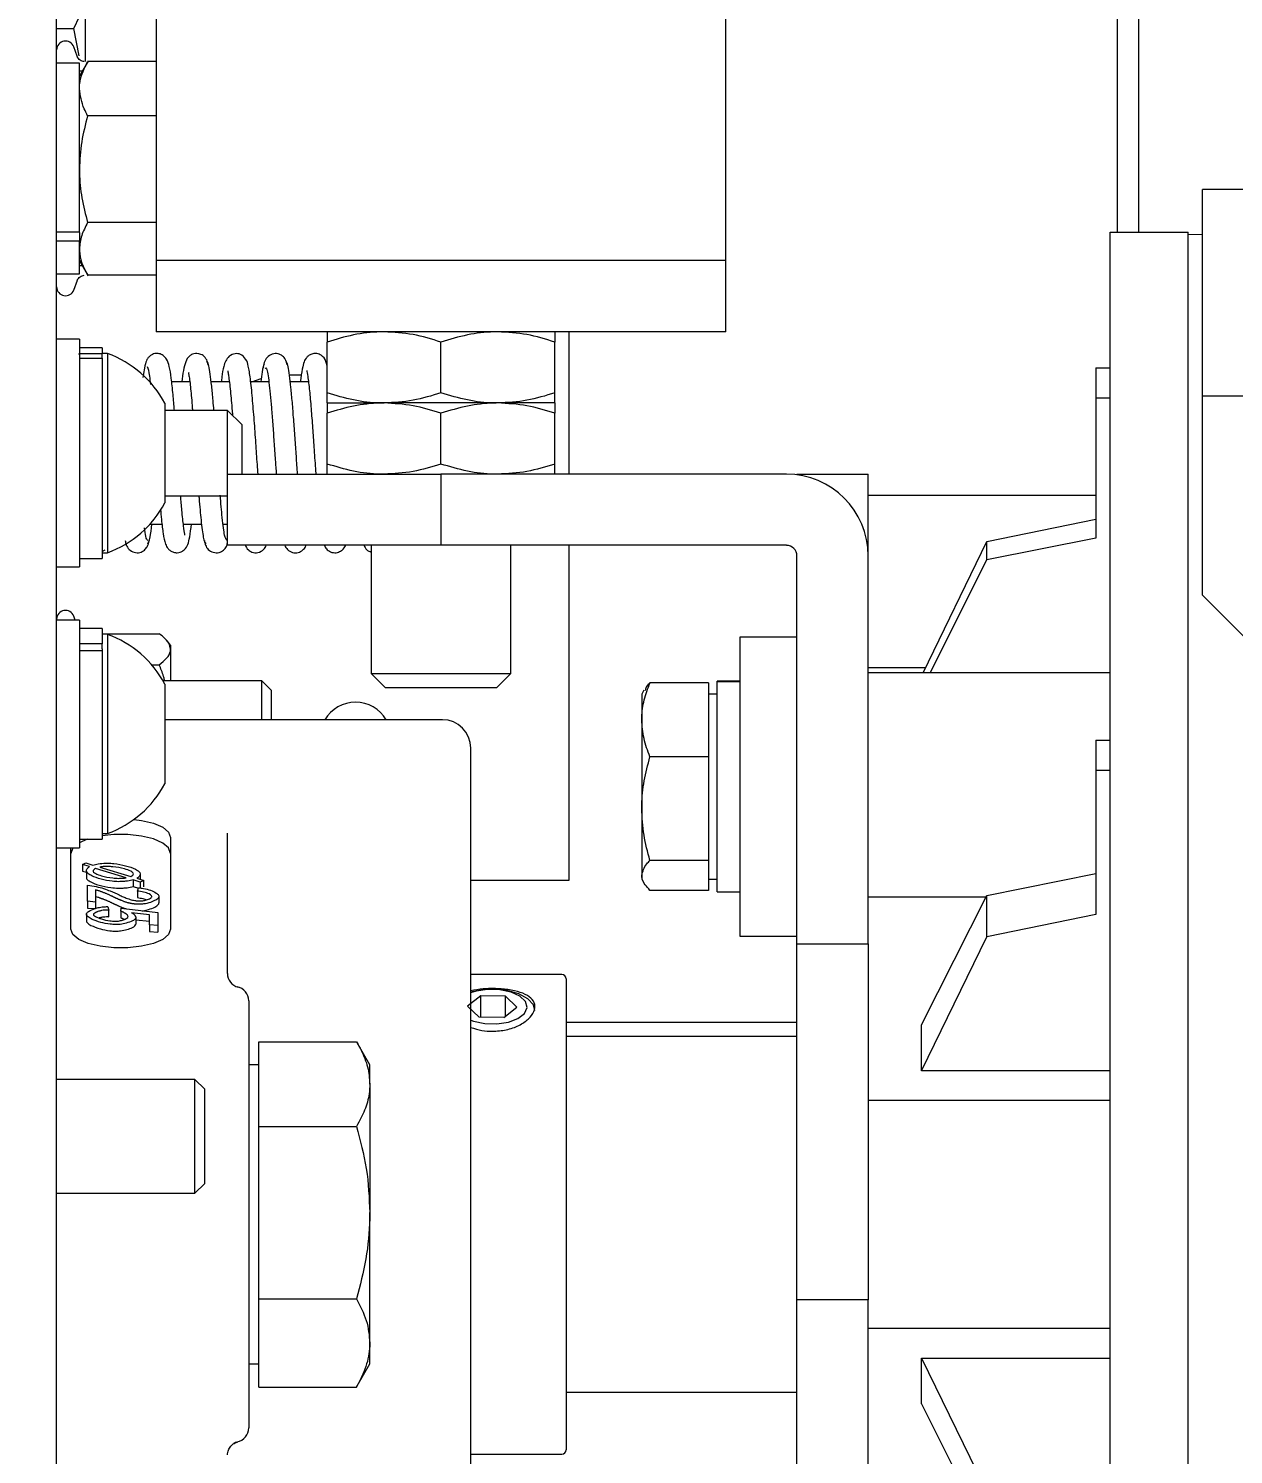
# Model space of a CAD drawing. Header units: inches. Extents: x -605 to 2991212, y -2872845 to 0.
# Drawn here: x 2180756.2 to 2180840.8, y -2629145.8 to -2629045.6 of the extents above; entities that cross this region are included whole.
import ezdxf

# ---------------------------------------------------------------- set-up
doc = ezdxf.new("R2010")
doc.units = ezdxf.units.IN
doc.header["$LTSCALE"] = 600
doc.header["$MEASUREMENT"] = 0
doc.layers.add('DIM', color=251, linetype='Continuous', lineweight=0)
doc.layers.add('PV_STEEL LINE', color=7, linetype='Continuous', lineweight=0)
doc.styles.add('DIM', font='geniso.shx', dxfattribs={"width": 0.85})
doc.dimstyles.new('ST-100', dxfattribs={"dimscale": 100, "dimtxt": 2.5, "dimasz": 2, "dimexe": 0.18, "dimexo": 0.0625, "dimgap": 0.2, "dimtad": 0, "dimdec": 0, "dimzin": 0, "dimdsep": 46, "dimtxsty": 'DIM', "dimblk": 'OPEN90', "dimcen": 0.09, "dimclrd": 256, "dimclrt": 7, "dimadec": 0, "dimazin": 0, "dimtfac": 1, "dimtdec": 0, "dimtofl": 0, "dimtmove": 0, "dimatfit": 3, "dimldrblk": 'OPEN90', "dimfxl": 1, "dimtolj": 1, "dimtzin": 0, "dimlwd": -1, "dimarcsym": 0})

# ---------------------------------------------------------------- blocks, each defined once
blk = doc.blocks.new('*U1330')
at = {"color": 7, "linetype": 'Continuous', "lineweight": 15}
for p, q in [((688609.08, -227653.62), (688609.08, -227674.36)), ((688610.58, -227653.62), (688610.58, -227674.36)), ((688534.58, -228079.88), (688534.58, -227656.58)), ((688541.58, -227656.36), (688541.58, -227676.36)), ((688581.58, -227676.36), (688581.58, -227656.36)), ((688536.58, -227657.28), (688536.58, -227662.38)), ((688534.58, -227660.05), (688535.78, -227660.05)), ((688536.16, -227661.98), (688535.78, -227660.05)), ((688536.02, -227661.99), (688535.78, -227661.34)), ((688536.18, -227662.48), (688534.58, -227662.48)), ((688536.79, -227662.34), (688536.18, -227663.38)), ((688536.18, -227674.36), (688536.18, -227662.48)), ((688541.58, -227662.38), (688536.76, -227662.38)), ((688536.38, -227663.04), (688536.18, -227663.04)), ((688541.58, -227666.18), (688536.76, -227666.18)), ((688615.08, -227685.86), (688615.08, -227671.36)), ((688618.08, -227671.36), (688615.08, -227671.36)), ((688541.58, -227673.69), (688536.76, -227673.69)), ((688536.18, -227674.36), (688534.58, -227674.36)), ((688536.18, -227674.39), (688536.18, -227674.97)), ((688608.58, -227812.36), (688608.58, -227674.36)), ((688608.58, -227674.36), (688614.08, -227674.36)), ((688614.08, -227743.36), (688614.08, -227674.36)), ((688614.08, -227674.53), (688615.08, -227674.5)), ((688534.58, -227674.97), (688536.18, -227674.97)), ((688536.18, -227677.28), (688536.18, -227674.97)), ((688536.18, -227676.38), (688536.79, -227677.42)), ((688536.38, -227676.73), (688536.18, -227676.73)), ((688541.58, -227676.36), (688541.58, -227681.36)), ((688581.58, -227676.36), (688541.58, -227676.36)), ((688581.58, -227681.36), (688581.58, -227676.36)), ((688534.58, -227677.28), (688536.18, -227677.28)), ((688535.78, -227678.43), (688536.04, -227677.72)), ((688541.58, -227677.39), (688536.76, -227677.39)), ((688581.58, -227681.36), (688541.58, -227681.36)), ((688570.58, -227691.36), (688570.58, -227681.36)), ((688536.18, -227681.88), (688534.58, -227681.88)), ((688536.18, -227681.88), (688536.18, -227682.49)), ((688537.78, -227682.48), (688536.18, -227682.48)), ((688536.18, -227682.49), (688536.18, -227697.88)), ((688537.78, -227682.48), (688537.78, -227682.9)), ((688553.58, -227685.65), (688553.58, -227682.08)), ((688561.58, -227685.65), (688561.58, -227682.08)), ((688569.58, -227685.65), (688569.58, -227682.08)), ((688536.18, -227682.93), (688536.12, -227682.92)), ((688537.78, -227682.9), (688536.18, -227682.9)), ((688536.18, -227683.21), (688537.78, -227683.21)), ((688538.16, -227682.88), (688537.78, -227682.88)), ((688537.78, -227683.21), (688537.78, -227682.9)), ((688537.78, -227683.21), (688537.78, -227697.28)), ((688538.16, -227682.88), (688538.16, -227694.52)), ((688540.8, -227683.63), (688540.63, -227684.57)), ((688548.29, -227684.88), (688548.95, -227684.63)), ((688550.93, -227684.38), (688551.77, -227684.38)), ((688607.58, -227683.89), (688607.58, -227686.01)), ((688607.58, -227683.89), (688608.58, -227683.89)), ((688541.15, -227684.88), (688541.13, -227684.88)), ((688543.93, -227684.88), (688542.66, -227684.88)), ((688546.71, -227684.88), (688545.44, -227684.88)), ((688549.49, -227684.88), (688548.22, -227684.88)), ((688552.27, -227684.88), (688551, -227684.88)), ((688542.18, -227686.38), (688542.18, -227692.2)), ((688553.58, -227686.36), (688557.58, -227686.36)), ((688565.58, -227686.36), (688557.58, -227686.36)), ((688569.58, -227686.36), (688565.58, -227686.36)), ((688608.58, -227686.01), (688607.58, -227686.01)), ((688607.58, -227686.01), (688607.58, -227695.85)), ((688615.08, -227685.86), (688618.08, -227685.86)), ((688615.08, -227699.86), (688615.08, -227685.86)), ((688546.58, -227686.88), (688542.18, -227686.88)), ((688547.58, -227687.88), (688546.58, -227686.88)), ((688546.58, -227691.36), (688546.58, -227686.88)), ((688553.58, -227690.65), (688553.58, -227687.08)), ((688561.58, -227690.65), (688561.58, -227687.08)), ((688569.58, -227690.65), (688569.58, -227687.08)), ((688547.58, -227687.88), (688547.58, -227691.36)), ((688546.58, -227696.36), (688546.58, -227691.36)), ((688546.58, -227691.36), (688561.58, -227691.36)), ((688561.58, -227691.36), (688561.58, -227696.36)), ((688585.85, -227691.36), (688561.58, -227691.36)), ((688586.58, -227691.36), (688591.58, -227691.36)), ((688586.58, -227691.36), (688586.58, -227691.41)), ((688591.58, -227697.1), (688591.58, -227691.36)), ((688542.18, -227692.2), (688542.18, -227693.38)), ((688542.18, -227692.88), (688546.58, -227692.88)), ((688607.58, -227692.86), (688591.58, -227692.86)), ((688538.16, -227694.52), (688538.16, -227696.88)), ((688599.92, -227696.09), (688607.58, -227694.52)), ((688541.13, -227694.88), (688541.98, -227694.88)), ((688543.49, -227694.88), (688544.76, -227694.88)), ((688546.27, -227694.88), (688546.58, -227694.88)), ((688607.58, -227695.85), (688599.92, -227697.38)), ((688537.78, -227696.8), (688537.98, -227696.68)), ((688561.58, -227696.36), (688546.58, -227696.36)), ((688556.68, -227696.36), (688556.68, -227705.36)), ((688585.85, -227696.36), (688561.58, -227696.36)), ((688566.48, -227705.36), (688566.48, -227696.36)), ((688570.58, -227719.88), (688570.58, -227696.36)), ((688595.45, -227705.31), (688599.92, -227696.09)), ((688599.92, -227697.38), (688599.92, -227696.09)), ((688536.18, -227697.28), (688537.78, -227697.28)), ((688537.78, -227696.88), (688538.16, -227696.88)), ((688586.58, -227724.36), (688586.58, -227697.1)), ((688591.58, -227724.36), (688591.58, -227697.1)), ((688595.94, -227705.31), (688599.92, -227697.38)), ((688534.58, -227697.88), (688536.18, -227697.88)), ((688615.08, -227699.86), (688618.08, -227702.86)), ((688536.18, -227701.61), (688534.58, -227701.61)), ((688535.88, -227701.61), (688535.78, -227701.34)), ((688536.18, -227701.61), (688536.18, -227702.99)), ((688537.78, -227702.21), (688536.18, -227702.21)), ((688537.78, -227702.21), (688537.78, -227703.29)), ((688537.78, -227702.57), (688541.78, -227702.57)), ((688538.16, -227702.61), (688537.78, -227702.61)), ((688538.16, -227702.61), (688538.16, -227716.61)), ((688586.58, -227702.81), (688582.58, -227702.81)), ((688582.58, -227702.81), (688582.58, -227723.81)), ((688536.18, -227702.99), (688536.18, -227717.61)), ((688537.78, -227703.29), (688536.18, -227703.29)), ((688536.18, -227703.75), (688537.78, -227703.75)), ((688537.78, -227703.62), (688537.78, -227703.29)), ((688537.78, -227703.62), (688537.78, -227703.75)), ((688537.78, -227703.75), (688537.78, -227717.01)), ((688542.58, -227703.38), (688542.34, -227703.08)), ((688542.58, -227703.38), (688542.58, -227703.66)), ((688542.58, -227703.66), (688542.58, -227705.88)), ((688541.25, -227704.75), (688541.78, -227704.75)), ((688556.68, -227705.36), (688557.68, -227706.36)), ((688556.68, -227705.36), (688566.48, -227705.36)), ((688565.48, -227706.36), (688566.48, -227705.36)), ((688595.61, -227704.97), (688591.58, -227704.97)), ((688608.58, -227705.31), (688591.58, -227705.31)), ((688548.99, -227705.88), (688542.06, -227705.88)), ((688542.18, -227706.11), (688542.18, -227713.11)), ((688549.68, -227706.57), (688548.99, -227705.88)), ((688548.99, -227708.61), (688548.99, -227705.88)), ((688549.68, -227708.61), (688549.68, -227706.57)), ((688565.48, -227706.36), (688557.68, -227706.36)), ((688575.84, -227706.54), (688575.68, -227706.81)), ((688575.68, -227706.81), (688575.68, -227708.61)), ((688580.38, -227706.02), (688576.26, -227706.02)), ((688580.38, -227706.02), (688580.38, -227708.61)), ((688580.98, -227706.81), (688580.38, -227706.81)), ((688582.58, -227705.91), (688580.98, -227705.91)), ((688580.98, -227705.92), (688580.98, -227705.91)), ((688580.98, -227720.71), (688580.98, -227705.92)), ((688580.98, -227705.92), (688582.58, -227705.92)), ((688561.68, -227708.61), (688542.18, -227708.61)), ((688575.68, -227708.61), (688575.68, -227714.85)), ((688580.38, -227708.61), (688580.38, -227711.21)), ((688607.58, -227710.05), (688607.58, -227712.17)), ((688607.58, -227710.05), (688608.58, -227710.05)), ((688580.38, -227711.21), (688576.26, -227711.21)), ((688580.38, -227711.21), (688580.38, -227714.85)), ((688608.58, -227712.17), (688607.58, -227712.17)), ((688607.58, -227712.17), (688607.58, -227722.3)), ((688575.68, -227714.85), (688575.68, -227719.55)), ((688580.38, -227714.85), (688580.38, -227718.5)), ((688537.78, -227716.61), (688538.16, -227716.61)), ((688542.58, -227716.88), (688542.58, -227723.32)), ((688546.58, -227726.43), (688546.58, -227716.59)), ((688534.58, -227717.61), (688536.18, -227717.61)), ((688535.58, -227723.32), (688535.58, -227717.61)), ((688536.18, -227717.01), (688537.78, -227717.01)), ((688536.73, -227717.01), (688536.18, -227717.25)), ((688536.4, -227718.79), (688536.64, -227718.67)), ((688536.88, -227718.93), (688536.4, -227718.79)), ((688536.4, -227718.79), (688536.4, -227719.25)), ((688536.64, -227718.67), (688537.13, -227718.82)), ((688580.38, -227718.5), (688576.26, -227718.5)), ((688580.38, -227718.5), (688580.38, -227719.55)), ((688536.4, -227719.25), (688536.67, -227719.33)), ((688536.67, -227719.25), (688536.67, -227719.71)), ((688539.47, -227719.72), (688537.3, -227719.06)), ((688537.61, -227718.96), (688539.8, -227719.63)), ((688540.45, -227720.02), (688539.96, -227719.87)), ((688539.96, -227719.87), (688539.96, -227720.33)), ((688540.22, -227719.75), (688540.7, -227719.9)), ((688540.45, -227719.44), (688540.45, -227719.82)), ((688563.68, -227719.88), (688570.58, -227719.88)), ((688575.68, -227719.55), (688575.68, -227719.81)), ((688575.68, -227719.81), (688575.84, -227720.08)), ((688580.38, -227719.55), (688580.38, -227720.6)), ((688580.38, -227719.81), (688580.98, -227719.81)), ((688599.92, -227720.95), (688607.58, -227719.42)), ((688536.75, -227721.37), (688536.75, -227720.24)), ((688537.32, -227720.57), (688537.32, -227721.42)), ((688539.96, -227720.33), (688540.33, -227720.44)), ((688540.25, -227720.65), (688540.34, -227720.42)), ((688540.25, -227720.65), (688540.25, -227721.11)), ((688540.7, -227719.9), (688540.45, -227720.02)), ((688540.45, -227720.02), (688540.45, -227720.48)), ((688540.7, -227720.36), (688540.7, -227719.9)), ((688580.38, -227720.6), (688576.26, -227720.6)), ((688580.98, -227720.71), (688582.58, -227720.71)), ((688537.32, -227721.42), (688536.75, -227721.37)), ((688536.75, -227721.37), (688536.75, -227721.84)), ((688536.75, -227721.84), (688537.32, -227721.88)), ((688537.32, -227721.42), (688537.32, -227721.88)), ((688538.18, -227721.75), (688538.24, -227721.98)), ((688539.09, -227722.07), (688539.12, -227721.86)), ((688539.12, -227721.86), (688541.68, -227722.15)), ((688541.77, -227721.02), (688541.77, -227721.48)), ((688599.86, -227721.07), (688591.58, -227721.07)), ((688595.33, -227730.04), (688599.92, -227720.95)), ((688599.92, -227723.87), (688599.92, -227720.95)), ((688536.67, -227722.28), (688536.67, -227722.74)), ((688538.24, -227722.45), (688538.24, -227721.98)), ((688539.09, -227722.07), (688539.09, -227722.53)), ((688541.11, -227722.31), (688539.84, -227722.17)), ((688540.15, -227722.51), (688540.15, -227722.97)), ((688540.15, -227722.66), (688541.11, -227722.77)), ((688541.11, -227723.03), (688541.11, -227722.31)), ((688541.68, -227722.15), (688541.68, -227723.07)), ((688607.58, -227722.3), (688599.92, -227723.87)), ((688541.11, -227723.03), (688541.11, -227723.49)), ((688541.68, -227723.07), (688541.11, -227723.03)), ((688541.11, -227723.49), (688541.68, -227723.54)), ((688541.68, -227723.07), (688541.68, -227723.54)), ((688582.58, -227723.81), (688586.58, -227723.81)), ((688595.33, -227733.27), (688599.92, -227723.87)), ((688586.58, -227724.36), (688591.58, -227724.36)), ((688586.58, -227749.36), (688586.58, -227724.36)), ((688591.58, -227724.36), (688591.58, -227749.36)), ((688570.08, -227726.51), (688563.68, -227726.51)), ((688570.38, -227726.81), (688570.38, -227759.91)), ((688564.38, -227728), (688563.45, -227728.73)), ((688564.26, -227729.5), (688563.45, -227728.73)), ((688566.11, -227728.04), (688564.38, -227728)), ((688564.38, -227729.5), (688564.38, -227728)), ((688565.99, -227729.54), (688566.91, -227728.81)), ((688566.11, -227728.04), (688566.91, -227728.81)), ((688566.11, -227729.44), (688566.11, -227728.04)), ((688565.99, -227729.54), (688564.26, -227729.5)), ((688586.58, -227729.88), (688570.38, -227729.88)), ((688586.58, -227730.86), (688570.38, -227730.86)), ((688595.33, -227733.27), (688595.33, -227730.04)), ((688548.78, -227734.21), (688548.78, -227731.24)), ((688548.78, -227731.24), (688555.65, -227731.24)), ((688556.58, -227732.86), (688555.69, -227731.32)), ((688548.78, -227732.86), (688548.08, -227732.86)), ((688556.58, -227734.21), (688556.58, -227732.86)), ((688544.29, -227733.88), (688534.58, -227733.88)), ((688544.98, -227734.57), (688544.29, -227733.88)), ((688544.29, -227741.1), (688544.29, -227733.88)), ((688608.58, -227733.27), (688595.33, -227733.27)), ((688544.98, -227740.55), (688544.98, -227734.57)), ((688548.78, -227737.18), (688548.78, -227734.21)), ((688556.58, -227734.21), (688556.58, -227743.24)), ((688608.58, -227735.36), (688591.58, -227735.36)), ((688548.78, -227743.24), (688548.78, -227737.18)), ((688548.78, -227737.18), (688555.65, -227737.18)), ((688544.98, -227741.19), (688544.98, -227740.55)), ((688534.58, -227741.88), (688544.29, -227741.88)), ((688544.29, -227741.88), (688544.29, -227741.1)), ((688544.29, -227741.88), (688544.98, -227741.19)), ((688548.78, -227749.3), (688548.78, -227743.24)), ((688556.58, -227752.39), (688556.58, -227743.24)), ((688614.08, -227790.36), (688614.08, -227743.36)), ((688548.78, -227749.3), (688555.65, -227749.3)), ((688548.78, -227752.39), (688548.78, -227749.3)), ((688591.58, -227749.36), (688586.58, -227749.36)), ((688586.58, -227791.36), (688586.58, -227749.36)), ((688591.58, -227791.36), (688591.58, -227749.36)), ((688591.58, -227751.36), (688608.58, -227751.36)), ((688548.78, -227755.49), (688548.78, -227752.39)), ((688556.58, -227753.86), (688556.58, -227752.39)), ((688548.08, -227753.86), (688548.78, -227753.86)), ((688555.69, -227755.41), (688556.58, -227753.86)), ((688595.33, -227753.46), (688599.92, -227762.86)), ((688595.33, -227753.46), (688608.58, -227753.46)), ((688595.33, -227756.68), (688595.33, -227753.46)), ((688548.78, -227755.49), (688555.65, -227755.49)), ((688555.65, -227755.49), (688555.7, -227755.39)), ((688570.38, -227755.86), (688586.58, -227755.86)), ((688595.33, -227756.68), (688599.92, -227765.78)), ((688547.25, -227759.34), (688547.27, -227759.35)), ((688563.68, -227760.21), (688570.08, -227760.21))]:
    blk.add_line(p, q, dxfattribs=at)
at = {"color": 7, "linetype": 'Continuous', "lineweight": 15, "flags": 128}
for points in [[(688540.03, -227715.61), (688540.54, -227715.68), (688541.38, -227715.88), (688542.03, -227716.17), (688542.44, -227716.51), (688542.58, -227716.88)], [(688542.58, -227718), (688542.44, -227717.62), (688542.03, -227717.28), (688541.38, -227716.99), (688540.54, -227716.79), (688539.58, -227716.68), (688538.59, -227716.68), (688537.78, -227716.76)], [(688535.73, -227717.61), (688535.73, -227717.62), (688535.58, -227718)], [(688542.58, -227723.32), (688542.44, -227723.7), (688542.03, -227724.04), (688541.38, -227724.33), (688540.54, -227724.53), (688539.58, -227724.64), (688538.59, -227724.64), (688537.63, -227724.53), (688536.79, -227724.33), (688536.14, -227724.04), (688535.73, -227723.7), (688535.58, -227723.32)], [(688568.18, -227729.05), (688568.07, -227728.65), (688567.68, -227728.22), (688567.05, -227727.87), (688566.23, -227727.64), (688565.31, -227727.55), (688564.38, -227727.6), (688563.65, -227727.76)], [(688567.63, -227728.82), (688567.52, -227728.4), (688567.12, -227728.03), (688566.5, -227727.74), (688565.71, -227727.58), (688564.86, -227727.56), (688564.05, -227727.69), (688563.66, -227727.81)], [(688563.67, -227729.73), (688563.87, -227729.8), (688564.66, -227729.96), (688565.51, -227729.98), (688566.32, -227729.85), (688566.99, -227729.6), (688567.44, -227729.24), (688567.63, -227728.82)]]:
    blk.add_lwpolyline(points, dxfattribs=at)
at = {"color": 7, "linetype": 'Continuous', "lineweight": 15}
for centre, radius, start, end in [((688535.2, -227661.55), 0.619, 20, 180), ((688535.2, -227678.21), 0.619, 180, 340), ((688535.6, -227689.88), 7.45, 28.0059, 69.9053), ((688585.85, -227697.1), 5.74, 0, 90), ((688535.6, -227689.88), 7.45, 290.0947, 331.9941), ((688585.85, -227697.1), 0.737, 0, 90), ((688535.2, -227701.55), 0.619, 20, 180), ((688535.6, -227709.61), 7.45, 28.0059, 69.9053), ((688555.58, -227709.88), 2.5, 30.5307, 149.4693), ((688561.68, -227710.61), 2, 0, 90), ((688535.6, -227709.61), 7.45, 290.0947, 331.9941), ((688547.58, -227726.43), 1, 180, 255.5225), ((688570.08, -227726.81), 0.3, 0, 90), ((688547.08, -227728.36), 1, 0, 79.2445), ((688547.08, -227758.36), 1, 280.7555, 0), ((688570.08, -227759.91), 0.3, 270, 0)]:
    blk.add_arc(centre, radius, start, end, dxfattribs=at)
for points, knots in [([(688535.78, -227660.05), (688536.01, -227659.6), (688536.46, -227658.69), (688536.54, -227657.75), (688536.58, -227657.28)], [0, 0, 0, 0, 0.495458, 1, 1, 1, 1]), ([(688536.52, -227662.38), (688536.47, -227662.38), (688536.36, -227662.36), (688536.22, -227662.28), (688536.1, -227662.16), (688536.04, -227662.05), (688536.02, -227661.99), (688536.02, -227661.99)], [0, 0, 0, 0, 0.236168, 0.471367, 0.732415, 0.993147, 1, 1, 1, 1]), ([(688536.52, -227662.38), (688536.47, -227662.37), (688536.36, -227662.36), (688536.22, -227662.28), (688536.1, -227662.15), (688536.04, -227662.05), (688536.02, -227661.99), (688536.02, -227661.99)], [0, 0, 0, 0, 0.236168, 0.471367, 0.732415, 0.993147, 1, 1, 1, 1]), ([(688536.18, -227664.28), (688536.19, -227664.11), (688536.22, -227663.46), (688536.54, -227662.84), (688536.76, -227662.38)], [0, 0, 0, 0, 0.268634, 1, 1, 1, 1]), ([(688536.76, -227666.18), (688536.68, -227666.02), (688536.34, -227665.4), (688536.25, -227664.76), (688536.18, -227664.28)], [0, 0, 0, 0, 0.257551, 1, 1, 1, 1]), ([(688536.76, -227666.18), (688536.6, -227666.79), (688536.28, -227668.02), (688536.21, -227669.29), (688536.18, -227669.94)], [0, 0, 0, 0, 0.495458, 1, 1, 1, 1]), ([(688536.18, -227669.94), (688536.18, -227670.02), (688536.19, -227670.7), (688536.32, -227671.97), (688536.61, -227673.11), (688536.76, -227673.69)], [0, 0, 0, 0, 0.070077, 0.530778, 1, 1, 1, 1]), ([(688536.76, -227673.69), (688536.6, -227673.99), (688536.28, -227674.6), (688536.21, -227675.22), (688536.18, -227675.54)], [0, 0, 0, 0, 0.495458, 1, 1, 1, 1]), ([(688536.18, -227675.54), (688536.18, -227675.58), (688536.19, -227675.91), (688536.32, -227676.54), (688536.61, -227677.1), (688536.76, -227677.39)], [0, 0, 0, 0, 0.070077, 0.530778, 1, 1, 1, 1]), ([(688536.02, -227677.78), (688536.02, -227677.78), (688536.04, -227677.72), (688536.1, -227677.61), (688536.22, -227677.49), (688536.36, -227677.41), (688536.47, -227677.39), (688536.52, -227677.39)], [0, 0, 0, 0, 0.006853, 0.267585, 0.528633, 0.763832, 1, 1, 1, 1]), ([(688557.58, -227681.36), (688557.49, -227681.36), (688556.77, -227681.37), (688555.42, -227681.53), (688554.2, -227681.89), (688553.58, -227682.08)], [0, 0, 0, 0, 0.070086, 0.530782, 1, 1, 1, 1]), ([(688553.58, -227681.36), (688553.58, -227681.37), (688553.58, -227681.41), (688553.58, -227681.8), (688553.58, -227682.08)], [0, 0, 0, 0, 0.268634, 1, 1, 1, 1]), ([(688561.58, -227682.08), (688560.93, -227681.88), (688559.62, -227681.47), (688558.27, -227681.4), (688557.58, -227681.36)], [0, 0, 0, 0, 0.495458, 1, 1, 1, 1]), ([(688565.58, -227681.36), (688565.49, -227681.36), (688564.77, -227681.37), (688563.42, -227681.53), (688562.2, -227681.89), (688561.58, -227682.08)], [0, 0, 0, 0, 0.070086, 0.530782, 1, 1, 1, 1]), ([(688569.58, -227682.08), (688568.93, -227681.88), (688567.62, -227681.47), (688566.27, -227681.4), (688565.58, -227681.36)], [0, 0, 0, 0, 0.495458, 1, 1, 1, 1]), ([(688569.58, -227681.36), (688569.58, -227681.37), (688569.58, -227681.41), (688569.58, -227681.8), (688569.58, -227682.08)], [0, 0, 0, 0, 0.268634, 1, 1, 1, 1]), ([(688542.85, -227686.88), (688542.82, -227686.5), (688542.75, -227685.63), (688542.64, -227684.59), (688542.52, -227683.83), (688542.38, -227683.37), (688542.14, -227683.06), (688541.89, -227682.91), (688541.55, -227682.86), (688541.26, -227682.95), (688541.05, -227683.13), (688540.87, -227683.36), (688540.84, -227683.57), (688540.81, -227683.7)], [0, 0, 0, 0, 0.149187, 0.340946, 0.521884, 0.664359, 0.724947, 0.781431, 0.822093, 0.876516, 0.907246, 0.938713, 1, 1, 1, 1]), ([(688540.95, -227683.79), (688541, -227683.95), (688541.08, -227684.18), (688541.15, -227684.86), (688541.17, -227685.07)], [0, 0, 0, 0, 0.691066, 1, 1, 1, 1]), ([(688545.22, -227683.7), (688545.2, -227683.57), (688545.16, -227683.33), (688544.9, -227683.02), (688544.6, -227682.89), (688544.3, -227682.88), (688544.09, -227682.94), (688543.82, -227683.11), (688543.62, -227683.47), (688543.48, -227684.05), (688543.41, -227684.6), (688543.37, -227684.88)], [0, 0, 0, 0, 0.080617, 0.157886, 0.221788, 0.266973, 0.318938, 0.386917, 0.569403, 0.783946, 1, 1, 1, 1]), ([(688545.63, -227686.88), (688545.61, -227686.65), (688545.56, -227686.01), (688545.47, -227685.13), (688545.37, -227684.28), (688545.27, -227683.72), (688545.19, -227683.44), (688545.13, -227683.48), (688545.12, -227683.49)], [0, 0, 0, 0, 0.110996, 0.303559, 0.501566, 0.700371, 0.902768, 1, 1, 1, 1]), ([(688548.73, -227691.36), (688548.72, -227691.14), (688548.66, -227690.44), (688548.58, -227689.13), (688548.46, -227687.52), (688548.33, -227685.93), (688548.2, -227684.62), (688548.06, -227683.8), (688547.95, -227683.33), (688547.55, -227682.92), (688547.09, -227682.86), (688546.56, -227683.11), (688546.29, -227683.79), (688546.21, -227684.33), (688546.16, -227684.76), (688546.15, -227684.88)], [0, 0, 0, 0, 0.043029, 0.134509, 0.234688, 0.342966, 0.460863, 0.569302, 0.645659, 0.701853, 0.742243, 0.792047, 0.883369, 0.968055, 1, 1, 1, 1]), ([(688549.16, -227683.61), (688549.11, -227683.75), (688549.04, -227683.97), (688548.96, -227684.63), (688548.93, -227684.88)], [0, 0, 0, 0, 0.62202, 1, 1, 1, 1]), ([(688550.77, -227683.68), (688550.74, -227683.55), (688550.69, -227683.31), (688550.45, -227683.03), (688550.13, -227682.87), (688549.71, -227682.9), (688549.35, -227683.14), (688549.14, -227683.51), (688549.1, -227683.77), (688549.08, -227683.9)], [0, 0, 0, 0, 0.146514, 0.253681, 0.385354, 0.536183, 0.694538, 0.850096, 1, 1, 1, 1]), ([(688551.51, -227691.36), (688551.48, -227690.94), (688551.42, -227690.1), (688551.33, -227688.79), (688551.23, -227687.5), (688551.14, -227686.3), (688551.04, -227685.24), (688550.94, -227684.37), (688550.84, -227683.78), (688550.75, -227683.47), (688550.7, -227683.5), (688550.68, -227683.51)], [0, 0, 0, 0, 0.109728, 0.220832, 0.335285, 0.450752, 0.567146, 0.686994, 0.807602, 0.929755, 1, 1, 1, 1]), ([(688553.58, -227683.77), (688553.57, -227683.71), (688553.51, -227683.41), (688553.4, -227683.18), (688553.09, -227682.95), (688552.88, -227682.89), (688552.67, -227682.87), (688552.43, -227682.93), (688552.22, -227683.07), (688552.08, -227683.23), (688551.95, -227683.46), (688551.85, -227683.87), (688551.76, -227684.32), (688551.72, -227684.8), (688551.71, -227684.88)], [0, 0, 0, 0, 0.049244, 0.238858, 0.307762, 0.33651, 0.362417, 0.41123, 0.457287, 0.503946, 0.562982, 0.725682, 0.954152, 1, 1, 1, 1]), ([(688543.89, -227684.25), (688543.88, -227684.25), (688543.83, -227684.23), (688543.9, -227684.5), (688543.99, -227685.32), (688544.08, -227686.23), (688544.12, -227686.83), (688544.13, -227686.88)], [0, 0, 0, 0, 0.04224, 0.225931, 0.596723, 0.965044, 1, 1, 1, 1]), ([(688546.62, -227684.13), (688546.62, -227684.13), (688546.6, -227684.12), (688546.63, -227684.25), (688546.67, -227684.54), (688546.74, -227685.03), (688546.82, -227685.86), (688546.89, -227686.6), (688546.93, -227687.2), (688546.93, -227687.23)], [0, 0, 0, 0, 0.032497, 0.156589, 0.307733, 0.483154, 0.657322, 0.983152, 1, 1, 1, 1]), ([(688549.23, -227683.91), (688549.27, -227683.89), (688549.35, -227683.86), (688549.5, -227684.83), (688549.64, -227686.32), (688549.76, -227687.83), (688549.85, -227689.07), (688549.93, -227690.28), (688549.99, -227691.03), (688550.01, -227691.36)], [0, 0, 0, 0, 0.130694, 0.34348, 0.563145, 0.677004, 0.792791, 0.908688, 1, 1, 1, 1]), ([(688552.17, -227684.11), (688552.16, -227684.11), (688552.15, -227684.11), (688552.23, -227684.49), (688552.34, -227685.41), (688552.45, -227686.69), (688552.56, -227688.07), (688552.66, -227689.5), (688552.73, -227690.62), (688552.78, -227691.23), (688552.79, -227691.36)], [0, 0, 0, 0, 0.0264, 0.169229, 0.350173, 0.515797, 0.666979, 0.806318, 0.956026, 1, 1, 1, 1]), ([(688557.58, -227686.36), (688557.49, -227686.36), (688556.77, -227686.36), (688555.42, -227686.2), (688554.2, -227685.83), (688553.58, -227685.65)], [0, 0, 0, 0, 0.070086, 0.530782, 1, 1, 1, 1]), ([(688553.58, -227686.36), (688553.58, -227686.35), (688553.58, -227686.31), (688553.58, -227685.93), (688553.58, -227685.65)], [0, 0, 0, 0, 0.268634, 1, 1, 1, 1]), ([(688561.58, -227685.65), (688560.93, -227685.85), (688559.62, -227686.25), (688558.27, -227686.33), (688557.58, -227686.36)], [0, 0, 0, 0, 0.495458, 1, 1, 1, 1]), ([(688565.58, -227686.36), (688565.49, -227686.36), (688564.77, -227686.36), (688563.42, -227686.2), (688562.2, -227685.83), (688561.58, -227685.65)], [0, 0, 0, 0, 0.070086, 0.530782, 1, 1, 1, 1]), ([(688569.58, -227685.65), (688568.93, -227685.85), (688567.62, -227686.25), (688566.27, -227686.33), (688565.58, -227686.36)], [0, 0, 0, 0, 0.495458, 1, 1, 1, 1]), ([(688569.58, -227686.36), (688569.58, -227686.35), (688569.58, -227686.31), (688569.58, -227685.93), (688569.58, -227685.65)], [0, 0, 0, 0, 0.268634, 1, 1, 1, 1]), ([(688557.58, -227686.36), (688557.49, -227686.36), (688556.77, -227686.37), (688555.42, -227686.53), (688554.2, -227686.89), (688553.58, -227687.08)], [0, 0, 0, 0, 0.070086, 0.530782, 1, 1, 1, 1]), ([(688553.58, -227686.36), (688553.58, -227686.37), (688553.58, -227686.41), (688553.58, -227686.8), (688553.58, -227687.08)], [0, 0, 0, 0, 0.268634, 1, 1, 1, 1]), ([(688561.58, -227687.08), (688560.93, -227686.88), (688559.62, -227686.47), (688558.27, -227686.4), (688557.58, -227686.36)], [0, 0, 0, 0, 0.495458, 1, 1, 1, 1]), ([(688565.58, -227686.36), (688565.49, -227686.36), (688564.77, -227686.37), (688563.42, -227686.53), (688562.2, -227686.89), (688561.58, -227687.08)], [0, 0, 0, 0, 0.070086, 0.530782, 1, 1, 1, 1]), ([(688569.58, -227687.08), (688568.93, -227686.88), (688567.62, -227686.47), (688566.27, -227686.4), (688565.58, -227686.36)], [0, 0, 0, 0, 0.495458, 1, 1, 1, 1]), ([(688569.58, -227686.36), (688569.58, -227686.37), (688569.58, -227686.41), (688569.58, -227686.8), (688569.58, -227687.08)], [0, 0, 0, 0, 0.268634, 1, 1, 1, 1]), ([(688557.58, -227691.36), (688557.49, -227691.36), (688556.77, -227691.36), (688555.42, -227691.2), (688554.2, -227690.83), (688553.58, -227690.65)], [0, 0, 0, 0, 0.070086, 0.530782, 1, 1, 1, 1]), ([(688553.58, -227691.36), (688553.58, -227691.35), (688553.58, -227691.31), (688553.58, -227690.93), (688553.58, -227690.65)], [0, 0, 0, 0, 0.268634, 1, 1, 1, 1]), ([(688561.58, -227690.65), (688560.93, -227690.85), (688559.62, -227691.25), (688558.27, -227691.33), (688557.58, -227691.36)], [0, 0, 0, 0, 0.495458, 1, 1, 1, 1]), ([(688565.58, -227691.36), (688565.49, -227691.36), (688564.77, -227691.36), (688563.42, -227691.2), (688562.2, -227690.83), (688561.58, -227690.65)], [0, 0, 0, 0, 0.070086, 0.530782, 1, 1, 1, 1]), ([(688569.58, -227690.65), (688568.93, -227690.85), (688567.62, -227691.25), (688566.27, -227691.33), (688565.58, -227691.36)], [0, 0, 0, 0, 0.495458, 1, 1, 1, 1]), ([(688569.58, -227691.36), (688569.58, -227691.35), (688569.58, -227691.31), (688569.58, -227690.93), (688569.58, -227690.65)], [0, 0, 0, 0, 0.268634, 1, 1, 1, 1]), ([(688546.53, -227696), (688546.48, -227695.93), (688546.38, -227695.79), (688546.22, -227694.62), (688546.12, -227693.39), (688546.07, -227692.83)], [0, 0, 0, 0, 0.337287, 0.702614, 1, 1, 1, 1]), ([(688541.87, -227693.81), (688541.9, -227694.06), (688541.95, -227694.74), (688542.07, -227695.59), (688542.16, -227696.14), (688542.35, -227696.54), (688542.57, -227696.75), (688542.79, -227696.86), (688543.04, -227696.89), (688543.31, -227696.85), (688543.64, -227696.63), (688543.83, -227696.25), (688543.94, -227695.79), (688544.01, -227695.2), (688544.05, -227694.88)], [0, 0, 0, 0, 0.087353, 0.239307, 0.389513, 0.458174, 0.492142, 0.526735, 0.560187, 0.590181, 0.638477, 0.725692, 0.851292, 1, 1, 1, 1]), ([(688543.59, -227695.65), (688543.59, -227695.65), (688543.6, -227695.66), (688543.57, -227695.52), (688543.5, -227695.02), (688543.39, -227694.07), (688543.32, -227693.23), (688543.3, -227692.88)], [0, 0, 0, 0, 0.031046, 0.140865, 0.430081, 0.76516, 1, 1, 1, 1]), ([(688544.57, -227692.88), (688544.58, -227692.93), (688544.63, -227693.6), (688544.73, -227694.7), (688544.89, -227695.99), (688545, -227696.16), (688545.06, -227696.25)], [0, 0, 0, 0, 0.022486, 0.312686, 0.639855, 1, 1, 1, 1]), ([(688540.98, -227696.02), (688540.93, -227695.97), (688540.85, -227695.9), (688540.78, -227695.35), (688540.75, -227695.13)], [0, 0, 0, 0, 0.595831, 1, 1, 1, 1]), ([(688540.98, -227696.25), (688541.03, -227696.17), (688541.13, -227696.05), (688541.23, -227695.22), (688541.27, -227694.88)], [0, 0, 0, 0, 0.598599, 1, 1, 1, 1]), ([(688539.4, -227696.01), (688539.42, -227696.12), (688539.45, -227696.35), (688539.66, -227696.67), (688539.96, -227696.85), (688540.23, -227696.89), (688540.49, -227696.86), (688540.75, -227696.72), (688541, -227696.42), (688541.04, -227696.18), (688541.07, -227696.03)], [0, 0, 0, 0, 0.127418, 0.268107, 0.418821, 0.494983, 0.569034, 0.70465, 0.820653, 1, 1, 1, 1]), ([(688544.96, -227696.03), (688544.98, -227696.14), (688545.02, -227696.36), (688545.22, -227696.68), (688545.52, -227696.85), (688545.79, -227696.89), (688546.05, -227696.86), (688546.31, -227696.72), (688546.53, -227696.46), (688546.57, -227696.27), (688546.58, -227696.18)], [0, 0, 0, 0, 0.131198, 0.278478, 0.438219, 0.519562, 0.599037, 0.745777, 0.873119, 1, 1, 1, 1]), ([(688547.83, -227696.36), (688547.88, -227696.47), (688547.97, -227696.64), (688548.32, -227696.87), (688548.74, -227696.91), (688549.15, -227696.67), (688549.26, -227696.46), (688549.31, -227696.36)], [0, 0, 0, 0, 0.253781, 0.399836, 0.592874, 0.809236, 1, 1, 1, 1]), ([(688550.6, -227696.36), (688550.66, -227696.47), (688550.78, -227696.69), (688551.08, -227696.86), (688551.35, -227696.89), (688551.61, -227696.86), (688551.87, -227696.71), (688552.05, -227696.51), (688552.08, -227696.39), (688552.09, -227696.36)], [0, 0, 0, 0, 0.179406, 0.383741, 0.488581, 0.591513, 0.783154, 0.951915, 1, 1, 1, 1]), ([(688553.4, -227696.36), (688553.42, -227696.41), (688553.45, -227696.53), (688553.6, -227696.69), (688553.82, -227696.83), (688554.08, -227696.9), (688554.39, -227696.86), (688554.72, -227696.65), (688554.84, -227696.48), (688554.87, -227696.37), (688554.87, -227696.36)], [0, 0, 0, 0, 0.097294, 0.278081, 0.364586, 0.450023, 0.605913, 0.735939, 0.983143, 1, 1, 1, 1]), ([(688556.16, -227696.36), (688556.22, -227696.47), (688556.33, -227696.7), (688556.57, -227696.79), (688556.68, -227696.84)], [0, 0, 0, 0, 0.487139, 1, 1, 1, 1]), ([(688542.58, -227703.66), (688542.56, -227703.52), (688542.5, -227703.23), (688542.17, -227702.87), (688541.89, -227702.65), (688541.78, -227702.57)], [0, 0, 0, 0, 0.379585, 0.769571, 1, 1, 1, 1]), ([(688541.78, -227704.75), (688541.97, -227704.6), (688542.36, -227704.29), (688542.57, -227703.92), (688542.58, -227703.71), (688542.58, -227703.66)], [0, 0, 0, 0, 0.434794, 0.879848, 1, 1, 1, 1]), ([(688542.16, -227705.84), (688542.14, -227705.75), (688542.04, -227705.37), (688541.9, -227705.02), (688541.78, -227704.75)], [0, 0, 0, 0, 0.247028, 1, 1, 1, 1]), ([(688575.68, -227708.61), (688575.68, -227708.55), (688575.69, -227708.09), (688575.82, -227707.21), (688576.11, -227706.42), (688576.26, -227706.02)], [0, 0, 0, 0, 0.070077, 0.530778, 1, 1, 1, 1]), ([(688576.26, -227706.02), (688576.18, -227706.1), (688576, -227706.27), (688575.95, -227706.45), (688575.92, -227706.55)], [0, 0, 0, 0, 0.444632, 1, 1, 1, 1]), ([(688576.26, -227711.21), (688576.1, -227710.79), (688575.78, -227709.94), (688575.71, -227709.06), (688575.68, -227708.61)], [0, 0, 0, 0, 0.495458, 1, 1, 1, 1]), ([(688563.68, -227743.36), (688563.68, -227742.03), (688563.68, -227739.33), (688563.68, -227735.27), (688563.68, -227731.57), (688563.68, -227728.27), (688563.68, -227725.39), (688563.68, -227722.68), (688563.68, -227720.16), (688563.68, -227717.9), (688563.68, -227715.92), (688563.68, -227714.23), (688563.68, -227712.73), (688563.68, -227711.54), (688563.68, -227710.76), (688563.68, -227710.66), (688563.68, -227710.61)], [0, 0, 0, 0, 0.077637, 0.157672, 0.239953, 0.304285, 0.368608, 0.434309, 0.5, 0.565701, 0.631392, 0.695725, 0.760047, 0.842337, 0.922374, 1, 1, 1, 1]), ([(688575.68, -227714.85), (688575.68, -227714.77), (688575.69, -227714.11), (688575.82, -227712.88), (688576.11, -227711.77), (688576.26, -227711.21)], [0, 0, 0, 0, 0.070077, 0.530778, 1, 1, 1, 1]), ([(688576.26, -227718.5), (688576.1, -227717.91), (688575.78, -227716.71), (688575.71, -227715.48), (688575.68, -227714.85)], [0, 0, 0, 0, 0.495458, 1, 1, 1, 1]), ([(688537.13, -227718.82), (688537.25, -227718.79), (688537.52, -227718.71), (688537.9, -227718.69), (688538.13, -227718.69), (688538.17, -227718.69)], [0, 0, 0, 0, 0.389729, 0.880645, 1, 1, 1, 1]), ([(688538.17, -227718.69), (688538.32, -227718.69), (688538.76, -227718.72), (688539.46, -227718.86), (688540.04, -227719.06), (688540.38, -227719.27), (688540.43, -227719.38), (688540.45, -227719.44)], [0, 0, 0, 0, 0.134274, 0.415052, 0.716433, 0.868286, 1, 1, 1, 1]), ([(688575.68, -227719.55), (688575.76, -227719.27), (688575.85, -227718.92), (688576.19, -227718.58), (688576.26, -227718.5)], [0, 0, 0, 0, 0.776287, 1, 1, 1, 1]), ([(688536.67, -227719.25), (688536.67, -227719.22), (688536.68, -227719.15), (688536.74, -227719.05), (688536.83, -227718.98), (688536.88, -227718.93)], [0, 0, 0, 0, 0.287863, 0.575913, 1, 1, 1, 1]), ([(688538.92, -227719.99), (688538.77, -227719.98), (688538.34, -227719.96), (688537.68, -227719.82), (688537.11, -227719.63), (688536.79, -227719.44), (688536.68, -227719.32), (688536.67, -227719.26), (688536.67, -227719.25)], [0, 0, 0, 0, 0.136323, 0.407684, 0.699103, 0.855457, 0.969069, 1, 1, 1, 1]), ([(688536.67, -227719.71), (688536.68, -227719.74), (688536.71, -227719.84), (688536.99, -227720.03), (688537.54, -227720.25), (688538.25, -227720.41), (688538.74, -227720.44), (688538.92, -227720.45)], [0, 0, 0, 0, 0.079866, 0.243483, 0.530291, 0.830805, 1, 1, 1, 1]), ([(688537.3, -227719.06), (688537.26, -227719.09), (688537.19, -227719.13), (688537.15, -227719.2), (688537.15, -227719.23), (688537.15, -227719.25)], [0, 0, 0, 0, 0.469987, 0.731585, 1, 1, 1, 1]), ([(688537.15, -227719.25), (688537.15, -227719.27), (688537.18, -227719.33), (688537.36, -227719.45), (688537.79, -227719.61), (688538.37, -227719.72), (688538.8, -227719.75), (688538.95, -227719.76)], [0, 0, 0, 0, 0.069422, 0.201593, 0.444892, 0.819693, 1, 1, 1, 1]), ([(688538.18, -227718.92), (688538.1, -227718.92), (688537.96, -227718.92), (688537.77, -227718.94), (688537.66, -227718.96), (688537.61, -227718.96)], [0, 0, 0, 0, 0.429745, 0.711583, 1, 1, 1, 1]), ([(688539.98, -227719.43), (688539.97, -227719.4), (688539.94, -227719.34), (688539.74, -227719.22), (688539.28, -227719.06), (688538.71, -227718.95), (688538.3, -227718.93), (688538.18, -227718.92)], [0, 0, 0, 0, 0.077664, 0.211327, 0.471286, 0.85019, 1, 1, 1, 1]), ([(688539.96, -227719.87), (688539.83, -227719.9), (688539.62, -227719.95), (688539.26, -227719.98), (688539.04, -227719.98), (688538.92, -227719.99)], [0, 0, 0, 0, 0.397609, 0.662734, 1, 1, 1, 1]), ([(688538.95, -227719.76), (688539.03, -227719.75), (688539.17, -227719.75), (688539.34, -227719.74), (688539.42, -227719.72), (688539.47, -227719.72)], [0, 0, 0, 0, 0.490223, 0.743607, 1, 1, 1, 1]), ([(688539.8, -227719.63), (688539.85, -227719.6), (688539.94, -227719.54), (688539.98, -227719.47), (688539.98, -227719.43), (688539.98, -227719.43)], [0, 0, 0, 0, 0.448304, 0.917286, 1, 1, 1, 1]), ([(688540.45, -227719.44), (688540.45, -227719.47), (688540.44, -227719.53), (688540.38, -227719.64), (688540.28, -227719.71), (688540.22, -227719.75)], [0, 0, 0, 0, 0.283386, 0.567003, 1, 1, 1, 1]), ([(688576.26, -227720.6), (688576.03, -227720.34), (688575.72, -227719.99), (688575.69, -227719.64), (688575.68, -227719.55)], [0, 0, 0, 0, 0.758149, 1, 1, 1, 1]), ([(688536.75, -227720.24), (688536.96, -227720.27), (688537.57, -227720.35), (688538.3, -227720.61), (688538.77, -227720.83), (688538.98, -227720.92)], [0, 0, 0, 0, 0.225994, 0.664938, 1, 1, 1, 1]), ([(688538.35, -227720.96), (688538.32, -227720.94), (688538.27, -227720.92), (688538.19, -227720.88), (688538.11, -227720.85), (688538.02, -227720.81), (688537.94, -227720.78), (688537.86, -227720.75), (688537.79, -227720.72), (688537.73, -227720.7), (688537.66, -227720.67), (688537.59, -227720.65), (688537.51, -227720.62), (688537.43, -227720.6), (688537.36, -227720.58), (688537.32, -227720.57)], [0, 0, 0, 0, 0.086208, 0.172414, 0.258621, 0.344827, 0.431034, 0.517241, 0.560343, 0.646551, 0.689653, 0.775865, 0.818969, 0.909186, 1, 1, 1, 1]), ([(688538.92, -227720.45), (688539.03, -227720.45), (688539.24, -227720.44), (688539.6, -227720.41), (688539.82, -227720.36), (688539.96, -227720.33)], [0, 0, 0, 0, 0.309989, 0.560386, 1, 1, 1, 1]), ([(688541.27, -227721.02), (688541.26, -227721), (688541.24, -227720.94), (688541.04, -227720.83), (688540.72, -227720.71), (688540.4, -227720.67), (688540.25, -227720.65)], [0, 0, 0, 0, 0.128473, 0.333666, 0.678614, 1, 1, 1, 1]), ([(688540.34, -227720.42), (688540.45, -227720.43), (688540.77, -227720.46), (688541.2, -227720.59), (688541.55, -227720.76), (688541.74, -227720.91), (688541.76, -227720.99), (688541.77, -227721.02)], [0, 0, 0, 0, 0.159908, 0.425595, 0.709047, 0.897176, 1, 1, 1, 1]), ([(688536.67, -227722.28), (688536.68, -227722.25), (688536.71, -227722.15), (688536.96, -227721.99), (688537.34, -227721.85), (688537.74, -227721.76), (688537.98, -227721.75), (688538.08, -227721.74)], [0, 0, 0, 0, 0.132835, 0.357007, 0.670676, 0.858066, 1, 1, 1, 1]), ([(688537.32, -227721.03), (688537.37, -227721.05), (688537.46, -227721.07), (688537.56, -227721.1), (688537.63, -227721.13), (688537.69, -227721.15), (688537.75, -227721.17), (688537.81, -227721.19), (688537.88, -227721.22), (688537.95, -227721.24), (688538.02, -227721.27), (688538.08, -227721.3), (688538.16, -227721.33), (688538.25, -227721.37), (688538.31, -227721.4), (688538.35, -227721.42)], [0, 0, 0, 0, 0.137534, 0.205861, 0.274182, 0.342501, 0.376658, 0.444976, 0.513292, 0.581609, 0.649925, 0.718241, 0.786557, 0.893251, 1, 1, 1, 1]), ([(688538.08, -227721.74), (688538.09, -227721.74), (688538.11, -227721.74), (688538.14, -227721.74), (688538.17, -227721.74), (688538.18, -227721.75)], [0, 0, 0, 0, 0.333649, 0.6668, 1, 1, 1, 1]), ([(688539.47, -227721.44), (688539.44, -227721.43), (688539.38, -227721.41), (688539.29, -227721.38), (688539.2, -227721.34), (688539.13, -227721.31), (688539.06, -227721.29), (688539.01, -227721.26), (688538.95, -227721.24), (688538.91, -227721.22), (688538.87, -227721.2), (688538.83, -227721.18), (688538.79, -227721.17), (688538.75, -227721.15), (688538.71, -227721.13), (688538.67, -227721.11), (688538.62, -227721.09), (688538.57, -227721.06), (688538.52, -227721.04), (688538.47, -227721.01), (688538.41, -227720.99), (688538.37, -227720.97), (688538.35, -227720.96)], [0, 0, 0, 0, 0.073143, 0.146187, 0.219215, 0.29224, 0.328751, 0.401774, 0.438285, 0.474795, 0.511306, 0.547817, 0.584328, 0.620838, 0.657349, 0.69386, 0.730371, 0.803392, 0.839903, 0.876414, 0.938207, 1, 1, 1, 1]), ([(688538.35, -227721.42), (688538.37, -227721.43), (688538.41, -227721.45), (688538.48, -227721.48), (688538.53, -227721.5), (688538.58, -227721.53), (688538.62, -227721.55), (688538.66, -227721.57), (688538.7, -227721.58), (688538.75, -227721.61), (688538.8, -227721.63), (688538.86, -227721.66), (688538.9, -227721.68), (688538.95, -227721.7), (688539.02, -227721.73), (688539.09, -227721.76), (688539.16, -227721.79), (688539.22, -227721.81), (688539.29, -227721.84), (688539.37, -227721.87), (688539.43, -227721.89), (688539.47, -227721.9)], [0, 0, 0, 0, 0.07356, 0.110339, 0.183899, 0.220679, 0.257459, 0.294238, 0.331018, 0.367798, 0.441358, 0.478138, 0.514918, 0.551697, 0.625258, 0.698819, 0.735599, 0.809162, 0.845942, 0.926504, 1, 1, 1, 1]), ([(688538.98, -227720.92), (688539.07, -227720.97), (688539.21, -227721.03), (688539.4, -227721.11), (688539.5, -227721.15), (688539.55, -227721.17)], [0, 0, 0, 0, 0.499399, 0.749481, 1, 1, 1, 1]), ([(688540.43, -227721.58), (688540.41, -227721.58), (688540.37, -227721.58), (688540.31, -227721.57), (688540.24, -227721.57), (688540.18, -227721.57), (688540.12, -227721.56), (688540.06, -227721.56), (688540, -227721.55), (688539.92, -227721.54), (688539.85, -227721.53), (688539.77, -227721.51), (688539.72, -227721.5), (688539.66, -227721.49), (688539.61, -227721.48), (688539.55, -227721.46), (688539.5, -227721.45), (688539.47, -227721.44)], [0, 0, 0, 0, 0.060162, 0.120324, 0.180486, 0.240648, 0.30081, 0.360971, 0.421131, 0.481291, 0.601682, 0.661839, 0.721995, 0.782151, 0.842305, 0.902459, 1, 1, 1, 1]), ([(688539.55, -227721.17), (688539.61, -227721.19), (688539.72, -227721.23), (688539.9, -227721.28), (688540.01, -227721.3), (688540.07, -227721.31)], [0, 0, 0, 0, 0.391431, 0.693625, 1, 1, 1, 1]), ([(688540.07, -227721.31), (688540.1, -227721.32), (688540.16, -227721.33), (688540.29, -227721.34), (688540.39, -227721.34), (688540.45, -227721.34)], [0, 0, 0, 0, 0.262926, 0.525841, 1, 1, 1, 1]), ([(688540.25, -227721.11), (688540.38, -227721.13), (688540.63, -227721.16), (688540.82, -227721.23), (688540.91, -227721.26)], [0, 0, 0, 0, 0.530164, 1, 1, 1, 1]), ([(688541.77, -227721.02), (688541.76, -227721.06), (688541.72, -227721.17), (688541.47, -227721.33), (688541.13, -227721.47), (688540.78, -227721.55), (688540.56, -227721.57), (688540.45, -227721.58), (688540.43, -227721.58)], [0, 0, 0, 0, 0.146812, 0.403835, 0.676134, 0.847769, 0.973877, 1, 1, 1, 1]), ([(688540.45, -227721.34), (688540.51, -227721.34), (688540.67, -227721.33), (688540.93, -227721.27), (688541.14, -227721.18), (688541.26, -227721.09), (688541.27, -227721.04), (688541.27, -227721.02)], [0, 0, 0, 0, 0.146965, 0.374512, 0.717837, 0.892805, 1, 1, 1, 1]), ([(688540.59, -227722.03), (688540.61, -227722.03), (688540.78, -227722.02), (688541.11, -227721.93), (688541.48, -227721.79), (688541.72, -227721.62), (688541.76, -227721.52), (688541.77, -227721.48)], [0, 0, 0, 0, 0.033016, 0.250356, 0.580198, 0.850798, 1, 1, 1, 1]), ([(688538.74, -227723), (688538.6, -227722.99), (688538.22, -227722.98), (688537.64, -227722.85), (688537.12, -227722.67), (688536.8, -227722.49), (688536.68, -227722.36), (688536.67, -227722.3), (688536.67, -227722.28)], [0, 0, 0, 0, 0.131134, 0.382357, 0.653653, 0.829309, 0.95973, 1, 1, 1, 1]), ([(688536.67, -227722.74), (688536.68, -227722.78), (688536.72, -227722.9), (688537.04, -227723.1), (688537.58, -227723.3), (688538.21, -227723.44), (688538.6, -227723.46), (688538.74, -227723.46)], [0, 0, 0, 0, 0.104238, 0.298066, 0.607827, 0.861194, 1, 1, 1, 1]), ([(688538.08, -227721.98), (688538.03, -227721.98), (688537.92, -227721.99), (688537.79, -227722.01), (688537.69, -227722.03), (688537.59, -227722.06), (688537.5, -227722.08), (688537.42, -227722.11), (688537.36, -227722.14), (688537.31, -227722.16), (688537.26, -227722.19), (688537.2, -227722.23), (688537.16, -227722.26), (688537.16, -227722.29), (688537.16, -227722.3)], [0, 0, 0, 0, 0.122308, 0.251762, 0.316273, 0.380778, 0.509965, 0.574469, 0.638977, 0.70349, 0.768015, 0.832559, 0.962672, 1, 1, 1, 1]), ([(688537.16, -227722.3), (688537.16, -227722.32), (688537.18, -227722.37), (688537.37, -227722.48), (688537.74, -227722.62), (688538.22, -227722.74), (688538.56, -227722.76), (688538.68, -227722.77)], [0, 0, 0, 0, 0.066833, 0.204759, 0.500009, 0.824792, 1, 1, 1, 1]), ([(688537.54, -227722.53), (688537.58, -227722.52), (688537.63, -227722.51), (688537.72, -227722.49), (688537.8, -227722.47), (688537.92, -227722.45), (688538.01, -227722.45), (688538.08, -227722.44)], [0, 0, 0, 0, 0.220449, 0.331008, 0.552373, 0.662955, 1, 1, 1, 1]), ([(688538.24, -227721.98), (688538.22, -227721.98), (688538.18, -227721.98), (688538.13, -227721.98), (688538.1, -227721.98), (688538.08, -227721.98)], [0, 0, 0, 0, 0.416858, 0.708404, 1, 1, 1, 1]), ([(688538.08, -227722.44), (688538.1, -227722.44), (688538.13, -227722.44), (688538.18, -227722.44), (688538.22, -227722.45), (688538.24, -227722.45)], [0, 0, 0, 0, 0.291494, 0.645741, 1, 1, 1, 1]), ([(688538.68, -227722.77), (688538.76, -227722.77), (688538.96, -227722.76), (688539.23, -227722.69), (688539.44, -227722.6), (688539.58, -227722.51), (688539.6, -227722.46), (688539.6, -227722.43)], [0, 0, 0, 0, 0.175852, 0.421096, 0.679795, 0.861097, 1, 1, 1, 1]), ([(688540.15, -227722.51), (688540.14, -227722.54), (688540.11, -227722.62), (688539.89, -227722.77), (688539.52, -227722.9), (688539.1, -227722.99), (688538.84, -227723), (688538.74, -227723)], [0, 0, 0, 0, 0.122409, 0.320146, 0.619531, 0.852075, 1, 1, 1, 1]), ([(688539.6, -227722.43), (688539.6, -227722.4), (688539.58, -227722.37), (688539.55, -227722.33), (688539.52, -227722.3), (688539.49, -227722.27), (688539.45, -227722.25), (688539.42, -227722.23), (688539.38, -227722.2), (688539.34, -227722.18), (688539.29, -227722.15), (688539.25, -227722.13), (688539.19, -227722.1), (688539.13, -227722.08), (688539.09, -227722.07)], [0, 0, 0, 0, 0.19342, 0.247164, 0.300903, 0.408428, 0.462163, 0.515897, 0.569631, 0.677139, 0.730875, 0.784611, 0.83835, 1, 1, 1, 1]), ([(688539.09, -227722.53), (688539.12, -227722.54), (688539.17, -227722.56), (688539.22, -227722.58), (688539.26, -227722.6), (688539.3, -227722.62), (688539.32, -227722.63), (688539.34, -227722.64)], [0, 0, 0, 0, 0.334131, 0.500835, 0.667526, 0.834208, 1, 1, 1, 1]), ([(688539.84, -227722.17), (688539.87, -227722.18), (688539.9, -227722.2), (688539.95, -227722.24), (688539.99, -227722.26), (688540.02, -227722.29), (688540.04, -227722.32), (688540.06, -227722.34), (688540.08, -227722.37), (688540.11, -227722.41), (688540.14, -227722.46), (688540.15, -227722.49), (688540.15, -227722.51)], [0, 0, 0, 0, 0.131542, 0.197174, 0.328483, 0.394107, 0.459731, 0.525354, 0.590977, 0.722265, 0.860398, 1, 1, 1, 1]), ([(688538.74, -227723.46), (688538.85, -227723.46), (688539.13, -227723.45), (688539.54, -227723.35), (688539.88, -227723.23), (688540.1, -227723.1), (688540.13, -227723.01), (688540.15, -227722.97)], [0, 0, 0, 0, 0.163792, 0.410944, 0.669818, 0.845169, 1, 1, 1, 1]), ([(688565.18, -227730.5), (688565.52, -227730.48), (688566.19, -227730.44), (688567.08, -227730.11), (688567.76, -227729.65), (688568.16, -227729.12), (688568.22, -227728.6), (688567.95, -227728.15), (688567.37, -227727.81), (688566.54, -227727.59), (688565.56, -227727.49), (688564.55, -227727.5), (688563.97, -227727.6), (688563.68, -227727.65)], [0, 0, 0, 0, 0.09102, 0.182006, 0.273902, 0.366416, 0.45795, 0.548459, 0.639446, 0.731687, 0.824045, 0.915144, 1, 1, 1, 1]), ([(688563.68, -227730.23), (688563.94, -227730.31), (688564.41, -227730.47), (688564.94, -227730.49), (688565.18, -227730.5)], [0, 0, 0, 0, 0.536646, 1, 1, 1, 1]), ([(688555.65, -227731.24), (688555.76, -227731.44), (688556.08, -227732.02), (688556.49, -227733.01), (688556.55, -227733.81), (688556.58, -227734.21)], [0, 0, 0, 0, 0.204808, 0.599748, 1, 1, 1, 1]), ([(688556.58, -227734.21), (688556.57, -227734.44), (688556.54, -227735.05), (688556.26, -227736.05), (688555.85, -227736.8), (688555.65, -227737.18)], [0, 0, 0, 0, 0.226985, 0.61127, 1, 1, 1, 1]), ([(688555.65, -227737.18), (688555.91, -227738.16), (688556.44, -227740.15), (688556.54, -227742.2), (688556.58, -227743.24)], [0, 0, 0, 0, 0.495458, 1, 1, 1, 1]), ([(688556.58, -227743.24), (688556.58, -227743.38), (688556.57, -227744.47), (688556.37, -227746.52), (688555.89, -227748.37), (688555.65, -227749.3)], [0, 0, 0, 0, 0.070095, 0.530787, 1, 1, 1, 1]), ([(688563.68, -227776.11), (688563.68, -227776.07), (688563.68, -227775.97), (688563.68, -227775.18), (688563.68, -227773.99), (688563.68, -227772.49), (688563.68, -227770.81), (688563.68, -227768.83), (688563.68, -227766.56), (688563.68, -227764.05), (688563.68, -227761.34), (688563.68, -227758.46), (688563.68, -227755.16), (688563.68, -227751.45), (688563.68, -227747.4), (688563.68, -227744.7), (688563.68, -227743.37)], [0, 0, 0, 0, 0.077635, 0.157672, 0.239953, 0.304285, 0.368608, 0.434309, 0.5, 0.565701, 0.631392, 0.695725, 0.760048, 0.842337, 0.922367, 1, 1, 1, 1]), ([(688555.65, -227749.3), (688555.91, -227749.8), (688556.44, -227750.82), (688556.54, -227751.87), (688556.58, -227752.39)], [0, 0, 0, 0, 0.495458, 1, 1, 1, 1]), ([(688556.58, -227752.39), (688556.58, -227752.47), (688556.57, -227753.02), (688556.37, -227754.07), (688555.89, -227755.01), (688555.65, -227755.49)], [0, 0, 0, 0, 0.070095, 0.530787, 1, 1, 1, 1]), ([(688546.58, -227760.26), (688546.6, -227760.15), (688546.63, -227759.92), (688546.8, -227759.64), (688547.04, -227759.43), (688547.23, -227759.37), (688547.32, -227759.34)], [0, 0, 0, 0, 0.260611, 0.513579, 0.759784, 1, 1, 1, 1]), ([(688547.02, -227759.43), (688547.06, -227759.41), (688547.14, -227759.37), (688547.22, -227759.36), (688547.26, -227759.35)], [0, 0, 0, 0, 0.503035, 1, 1, 1, 1])]:
    blk.add_open_spline(points, degree=3, knots=knots, dxfattribs=at)
blk.add_open_spline([(688548.08, -227728.36), (688548.08, -227728.42), (688548.08, -227728.53), (688548.08, -227729.42), (688548.08, -227730.81), (688548.08, -227732.69), (688548.08, -227734.98), (688548.08, -227737.59), (688548.08, -227740.42), (688548.08, -227743.36), (688548.08, -227746.31), (688548.08, -227749.14), (688548.08, -227751.75), (688548.08, -227754.04), (688548.08, -227755.92), (688548.08, -227757.3), (688548.08, -227758.2), (688548.08, -227758.31), (688548.08, -227758.36)], degree=3, dxfattribs=at)
blk = doc.blocks.new('_Open90')
at = {"color": 0, "linetype": 'ByBlock', "lineweight": -2}
for p, q in [((-0.5, 0.5), (0, 0)), ((0, 0), (-1, 0)), ((0, 0), (-0.5, -0.5))]:
    blk.add_line(p, q, dxfattribs=at)
blk = doc.blocks.new('*D1780')
at = {"layer": 'Defpoints', "color": 0}
for p in [(2176639.15, -2629035.45), (2180869.15, -2629035.45), (2180869.15, -2629696.89)]:
    blk.add_point(p, dxfattribs=at)
at = {"layer": 'DIM', "color": 0, "lineweight": -2}
for p, q in [((2176639.15, -2629496.89), (2176639.15, -2629696.89)), ((2180869.15, -2629496.89), (2180869.15, -2629696.89))]:
    blk.add_line(p, q, dxfattribs=at)
at = {"layer": 'DIM'}
for p, q in [((2176839.15, -2629696.89), (2178402.55, -2629696.89)), ((2180669.15, -2629696.89), (2179105.75, -2629696.89))]:
    blk.add_line(p, q, dxfattribs=at)
at = {"layer": 'DIM', "xscale": 200, "yscale": 200, "zscale": 200, "rotation": 180}
blk.add_blockref('_Open90', (2176639.15, -2629696.89), dxfattribs=at)
at = {"layer": 'DIM', "xscale": 200, "yscale": 200, "zscale": 200}
blk.add_blockref('_Open90', (2180869.15, -2629696.89), dxfattribs=at)
at = {"layer": 'DIM', "color": 7, "insert": (2178754.15, -2629696.89), "char_height": 300, "attachment_point": 5, "style": 'DIM'}
blk.add_mtext('\\A1;4230', dxfattribs=at)

msp = doc.modelspace()

# ---------------------------------------------------------------- block references
at = {"layer": 'PV_STEEL LINE', "linetype": 'ByBlock'}
msp.add_blockref('*U1330', (1492223.57, -2401385.57), dxfattribs=at)

# ---------------------------------------------------------------- dimensions: what is measured, and where the dimension line sits
at = {"layer": 'DIM'}
dim = msp.add_linear_dim(base=(2180869.15, -2629696.89), p1=(2176639.15, -2629035.45), p2=(2180869.15, -2629035.45), dimstyle='ST-100', override={"dimtxt": 3, "dimexe": 0, "dimexo": 0, "dimfxl": 2, "dimfxlon": 1, "dimtfillclr": 256, "dimarcsym": 1}, dxfattribs=at)
dim.commit()
dim.dimension.update_dxf_attribs({"geometry": '*D1780', "text_midpoint": (2178754.15, -2629696.89)})

doc.saveas('drawing.dxf')
